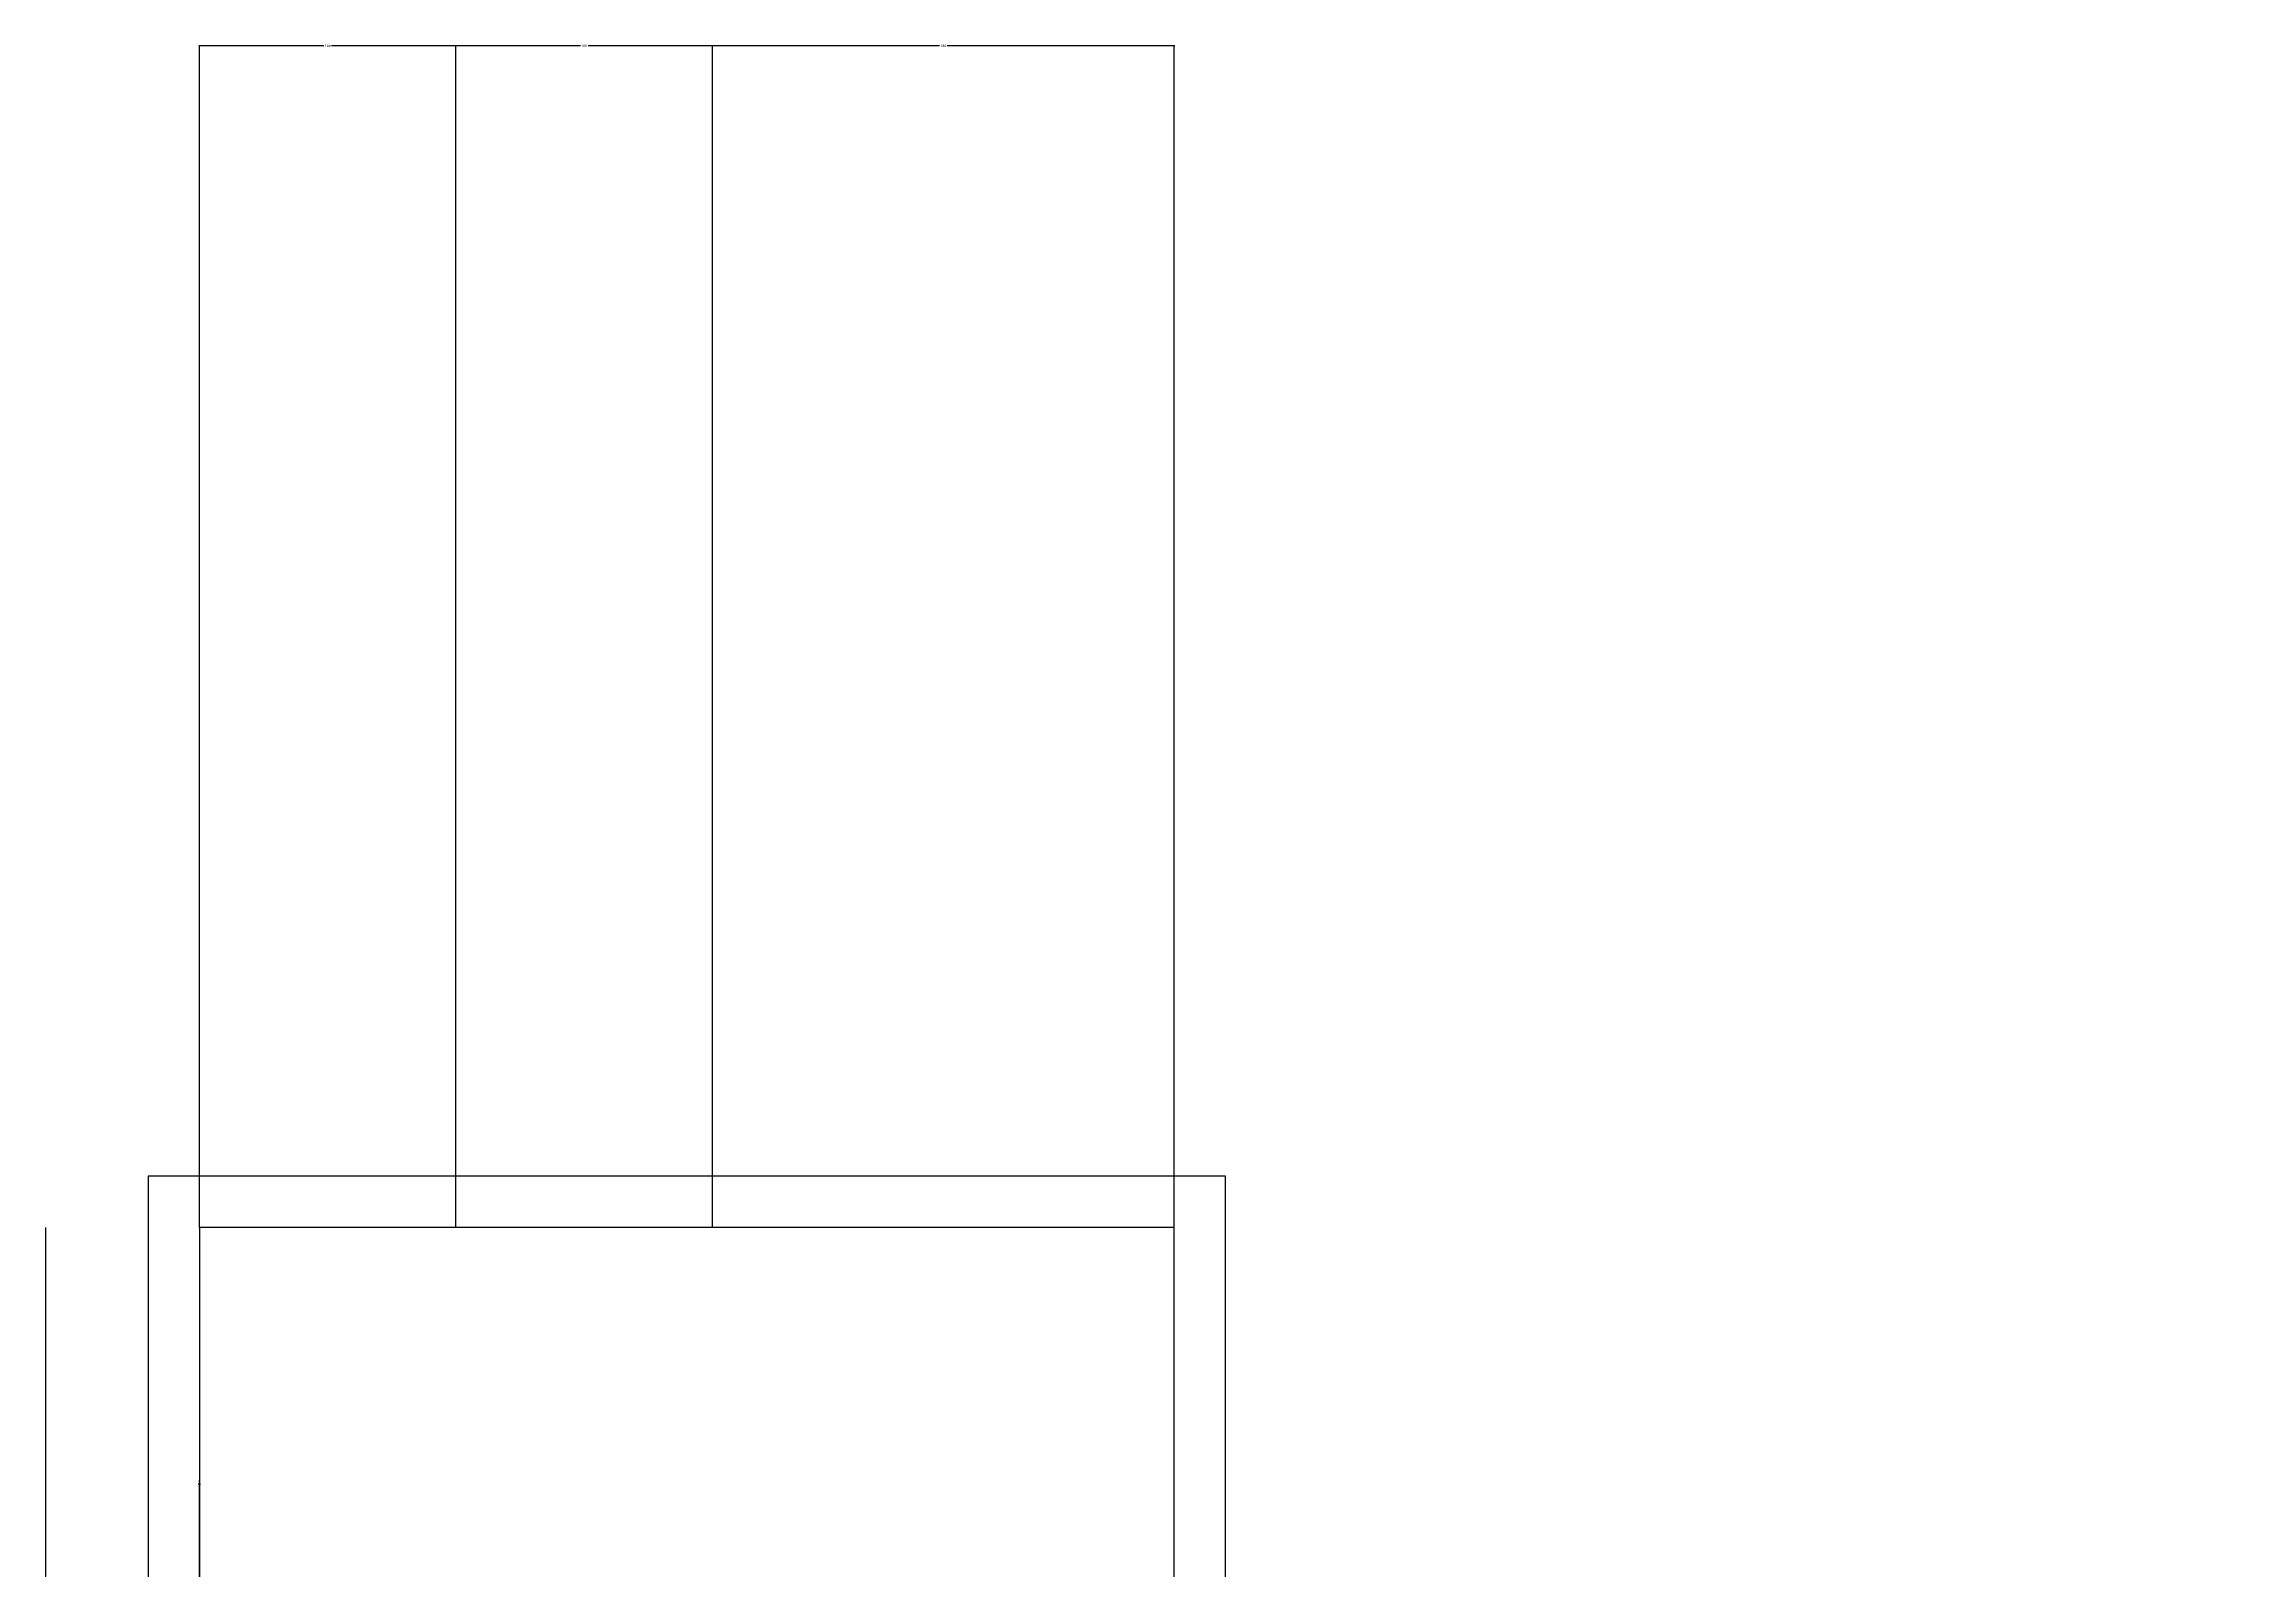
# Model space of a CAD drawing. Header units: metres. Extents: x -297 to 2210, y -16 to 3309.
# Drawn here: x 790 to 1650, y 2715 to 3309 of the extents above; entities that cross this region are included whole.
import ezdxf

# ---------------------------------------------------------------- set-up
doc = ezdxf.new("R2010")
doc.units = ezdxf.units.M
for name, color, linetype in [('LM', 141, 'Continuous'), ('PUB_DIM', 3, 'Continuous'), ('PUB_WALL', 7, 'Continuous'), ('S_WALL', 7, 'Continuous')]:
    doc.layers.add(name, color=color, linetype=linetype)
doc.dimstyles.get("Standard").update_dxf_attribs({"dimtxt": 2.5, "dimasz": 2.5, "dimexe": 1.25, "dimexo": 0.625, "dimtad": 1, "dimcen": 2.5, "dimazin": 3, "dimtfac": 1, "dimtmove": 0, "dimatfit": 3})

# ---------------------------------------------------------------- blocks, each defined once
blk = doc.blocks.new('*D1')
for p, q in [((1138.5, 3308.79), (1049.75, 3308.79)), ((1050, 2848.3), (1050, 3308.79)), ((1230.25, 3308.79), (1141.5, 3308.79)), ((1230, 2848.3), (1230, 3308.79))]:
    blk.add_line(p, q)
at = {"layer": 'Defpoints'}
for p in [(1230, 3308.79), (1050, 2848.3), (1230, 2848.3)]:
    blk.add_point(p, dxfattribs=at)
at = {"layer": 'PUB_DIM', "insert": (1140, 3308.79), "char_height": 1, "attachment_point": 5}
blk.add_mtext('180', dxfattribs=at)
blk = doc.blocks.new('*D2')
for p, q in [((998.5, 3308.79), (949.75, 3308.79)), ((950, 2848.3), (950, 3308.79)), ((1050.25, 3308.79), (1001.5, 3308.79)), ((1050, 2848.3), (1050, 3308.79))]:
    blk.add_line(p, q)
at = {"layer": 'Defpoints'}
for p in [(1050, 3308.79), (950, 2848.3), (1050, 2848.3)]:
    blk.add_point(p, dxfattribs=at)
at = {"layer": 'PUB_DIM', "insert": (1000, 3308.79), "char_height": 1, "attachment_point": 5}
blk.add_mtext('100', dxfattribs=at)
blk = doc.blocks.new('*D3')
for p, q in [((898.5, 3308.79), (849.75, 3308.79)), ((850, 2848.3), (850, 3308.79)), ((950.25, 3308.79), (901.5, 3308.79)), ((950, 2848.3), (950, 3308.79))]:
    blk.add_line(p, q)
at = {"layer": 'Defpoints'}
for p in [(950, 3308.79), (850, 2848.3), (950, 2848.3)]:
    blk.add_point(p, dxfattribs=at)
at = {"layer": 'PUB_DIM', "insert": (900, 3308.79), "char_height": 1, "attachment_point": 5}
blk.add_mtext('100', dxfattribs=at)
blk = doc.blocks.new('*D8')
for p, q in [((850, 2848.3), (850, 2748.3)), ((849.75, 2748.3), (849.5, 2748.3)), ((850, 2648.3), (850, 2748.3)), ((850, 2748.3), (850, 2748.3)), ((850.25, 2748.3), (850.5, 2748.3))]:
    blk.add_line(p, q)
at = {"layer": 'Defpoints'}
for p in [(850, 2848.3), (850, 2748.3), (850, 2648.3)]:
    blk.add_point(p, dxfattribs=at)
at = {"layer": 'PUB_DIM', "insert": (850, 2749.425), "char_height": 1, "attachment_point": 5}
blk.add_mtext('0', dxfattribs=at)
blk = doc.blocks.new('*D15')
for p, q in [((790, 2848.3), (790, 2273.3)), ((789.75, 2273.3), (789.5, 2273.3)), ((790, 1698.3), (790, 2273.3)), ((790, 2273.3), (790, 2273.3)), ((790.25, 2273.3), (790.5, 2273.3))]:
    blk.add_line(p, q)
at = {"layer": 'Defpoints'}
for p in [(790, 2848.3), (790, 2273.3), (790, 1698.3)]:
    blk.add_point(p, dxfattribs=at)
at = {"layer": 'PUB_DIM', "insert": (790, 2274.425), "char_height": 1, "attachment_point": 5}
blk.add_mtext('0', dxfattribs=at)

msp = doc.modelspace()

# ---------------------------------------------------------------- linework, layer by layer
at = {"layer": 'LM'}
for p, q in [((1250, 2868.3), (830, 2868.3)), ((830, 2868.3), (830, 2628.3)), ((1250, 1718.3), (1250, 2868.3))]:
    msp.add_line(p, q, dxfattribs=at)
at = {"layer": 'PUB_WALL'}
msp.add_lwpolyline([(1650, 1698.3), (1230, 1698.3), (1230, 2848.3), (850, 2848.3), (850, 2648.3), (950, 2648.3), (950, 2548.3), (1230, 2548.3)], dxfattribs=at)
at = {"layer": 'S_WALL'}
for p, q in [((1230, 2848.3), (850, 2848.3)), ((850, 2848.3), (850, 2648.3)), ((1230, 1698.3), (1230, 2848.3))]:
    msp.add_line(p, q, dxfattribs=at)

# ---------------------------------------------------------------- dimensions: what is measured, and where the dimension line sits
at = {"layer": 'PUB_DIM'}
for base, p1, p2, picture, middle in [((950, 3308.79), (950, 2848.3), (850, 2848.3), '*D3', (900, 3308.79)), ((1050, 3308.79), (1050, 2848.3), (950, 2848.3), '*D2', (1000, 3308.79)), ((1230, 3308.79), (1230, 2848.3), (1050, 2848.3), '*D1', (1140, 3308.79)), ((790, 2273.3), (790, 2848.3), (790, 1698.3), '*D15', (790, 2274.425)), ((850, 2748.3), (850, 2848.3), (850, 2648.3), '*D8', (850, 2749.425))]:
    dim = msp.add_linear_dim(base=base, p1=p1, p2=p2, dimstyle='Standard', dxfattribs=at)
    dim.commit()
    dim.dimension.update_dxf_attribs({"geometry": picture, "text_midpoint": middle})

doc.saveas('drawing.dxf')
